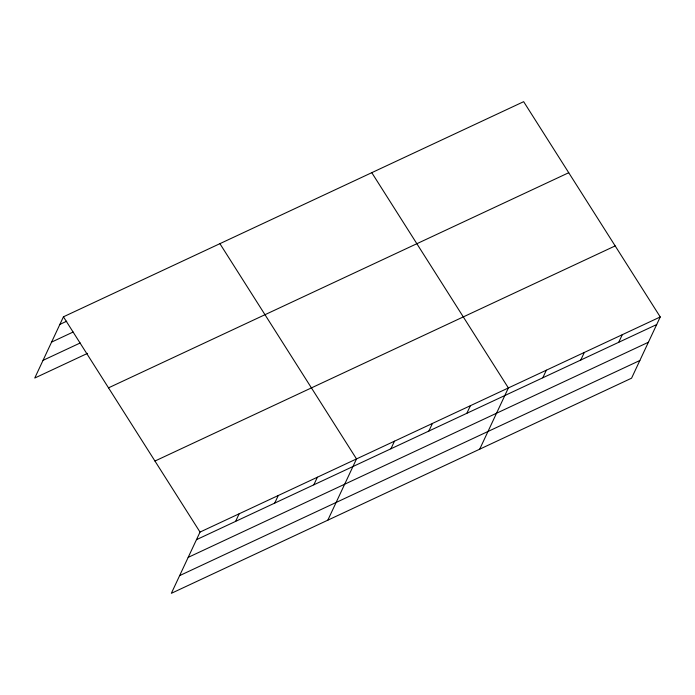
<?xml version="1.0" encoding="UTF-8"?>
<svg xmlns="http://www.w3.org/2000/svg" width="695" height="695" viewBox="0 0 695 695"><rect width="100%" height="100%" fill="white"/><g stroke="black" fill="none" stroke-linecap="round" stroke-linejoin="round"><path stroke-width="1.04" d="M660.25 316.955L200.03 532.075L171.344 593.322L631.564 378.193L660.25 316.955L523.656 101.679L63.436 316.807L34.75 378.045L87.561 353.355M235.596 521.389L239.149 513.796M274.707 503.102L278.269 495.509M313.827 484.815L317.389 477.222M327.823 520.173L356.509 458.935L219.907 243.667M390.92 448.788L394.473 441.186M428.885 431.039L432.446 423.437M466.849 413.29L470.411 405.698M479.689 449.187L508.375 387.949L371.782 172.673M542.786 377.793L546.348 370.2M580.759 360.045L584.313 352.452M618.724 342.296L622.286 334.703M59.874 324.4L66.72 321.203M51.586 342.105L73.105 332.045M43.047 360.34L80.203 342.974M108.516 387.845L568.727 172.725M154.959 461.037L615.171 245.917M196.477 539.676L656.688 324.548M188.18 557.373L648.4 342.253M179.64 575.616L639.852 360.496M63.436 316.807L200.03 532.075"/></g></svg>
